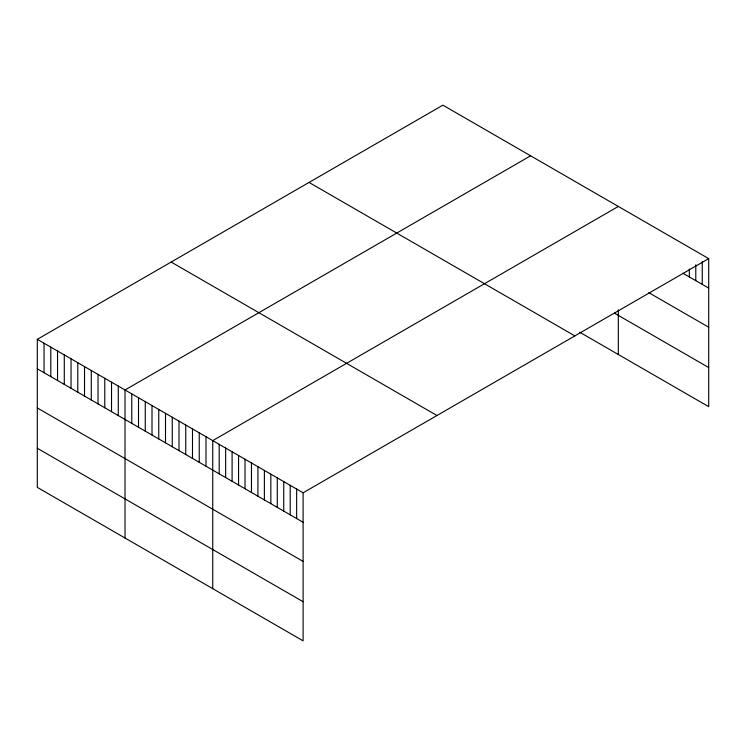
<?xml version="1.0" encoding="UTF-8"?>
<svg xmlns="http://www.w3.org/2000/svg" width="746" height="746" viewBox="0 0 746 746"><rect width="100%" height="100%" fill="white"/><g stroke="black" fill="none" stroke-linecap="round" stroke-linejoin="round"><path stroke-width="1.12" d="M708.7 258.629L303.109 492.789L303.109 640.842L37.3 487.371L37.3 339.327L442.891 105.158L708.7 258.629L708.7 406.673L579.763 332.24M530.602 155.802L125.02 389.971L125.02 538.015M618.322 206.446L212.741 440.616L212.741 588.659M682.879 273.213L708.7 288.115M648.759 292.637L708.7 327.242M614.471 313.143L708.7 367.554M309.04 182.434L574.858 335.896M171.142 262.051L436.96 415.513M37.3 339.327L303.109 492.789M37.3 368.813L303.109 522.284M37.3 407.941L303.109 561.402M37.3 448.253L303.109 601.714M702.247 261.706L702.247 284.394M695.785 264.783L695.785 280.664M689.332 268.998L689.332 276.934M618.322 309.776L618.322 354.499M296.656 489.059L296.656 518.554M290.203 485.338L290.203 514.824M283.75 481.608L283.75 511.103M277.288 477.878L277.288 507.373M270.835 474.158L270.835 503.643M264.382 470.428L264.382 499.923M257.92 466.698L257.92 496.193M251.467 462.977L251.467 492.463M245.014 459.247L245.014 488.742M238.561 455.517L238.561 485.012M232.099 451.796L232.099 481.282M225.646 448.066L225.646 477.561M219.193 444.336L219.193 473.831M205.989 436.718L205.989 466.203M199.238 432.82L199.238 462.315M192.496 428.922L192.496 458.417M185.745 425.034L185.745 454.519M179.003 421.136L179.003 450.621M172.251 417.238L172.251 446.733M165.5 413.34L165.5 442.835M158.758 409.442L158.758 438.937M152.007 405.554L152.007 435.039M145.265 401.656L145.265 431.151M138.514 397.758L138.514 427.253M131.762 393.86L131.762 423.355M118.269 386.074L118.269 415.569M111.527 382.176L111.527 411.671M104.776 378.278L104.776 407.773M98.024 374.389L98.024 403.875M91.282 370.492L91.282 399.977M84.531 366.594L84.531 396.089M77.789 362.696L77.789 392.191M71.038 358.807L71.038 388.293M64.287 354.91L64.287 384.395M57.545 351.012L57.545 380.507M50.793 347.114L50.793 376.609M44.051 343.216L44.051 372.711"/></g></svg>
